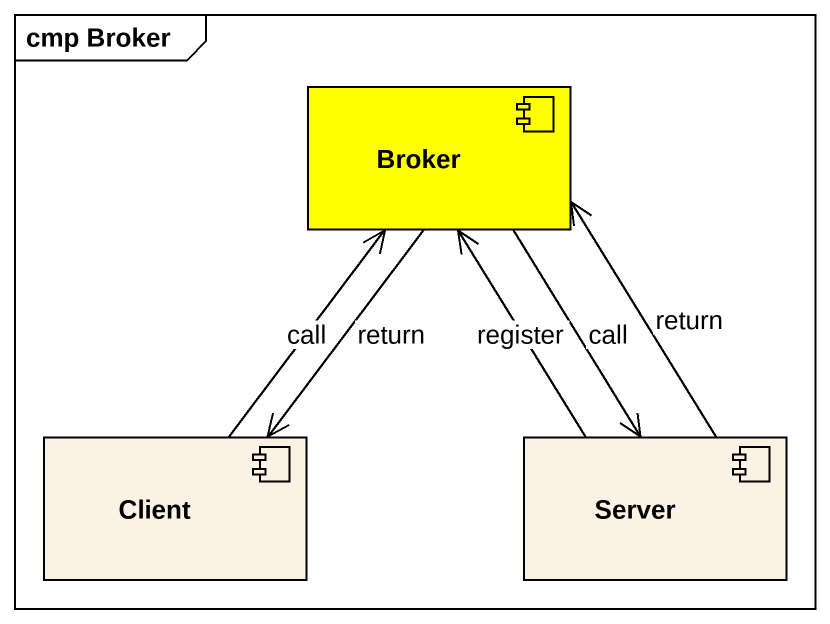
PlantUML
@startuml
mainframe cmp Broker
component Broker #FFFF00
component Client
component Server
Broker --> Client : return
Broker --> Server : call
Client -up-> Broker : call
Server -up-> Broker : register
Server -up-> Broker : return
@enduml
